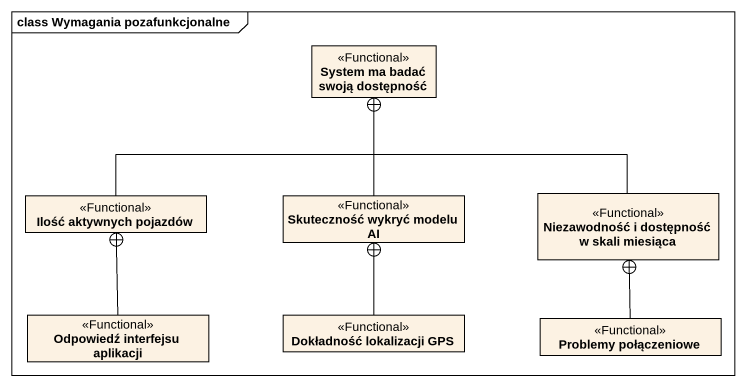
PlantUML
@startuml
mainframe class Wymagania pozafunkcjonalne
hide circle
hide empty members
class "System ma badać swoją dostępność" as System_ma_badać_swoją <<Functional>>
class "Ilość aktywnych pojazdów" as Ilość_aktywnych_pojazdów <<Functional>>
class "Skuteczność wykryć modelu AI" as Skuteczność_wykryć_modelu_AI <<Functional>>
class "Niezawodność i dostępność w skali miesiąca" as Niezawodność_i_dostępność_w <<Functional>>
class "Odpowiedź interfejsu aplikacji" as Odpowiedź_interfejsu <<Functional>>
class "Dokładność lokalizacji GPS" as Dokładność_lokalizacji_GPS <<Functional>>
class "Problemy połączeniowe" as Problemy_połączeniowe <<Functional>>
Ilość_aktywnych_pojazdów -right-+ System_ma_badać_swoją
Skuteczność_wykryć_modelu_AI -up-+ System_ma_badać_swoją
Niezawodność_i_dostępność_w -up-+ System_ma_badać_swoją
Odpowiedź_interfejsu -up-+ Ilość_aktywnych_pojazdów
Dokładność_lokalizacji_GPS -up-+ Skuteczność_wykryć_modelu_AI
Problemy_połączeniowe -up-+ Niezawodność_i_dostępność_w
@enduml
